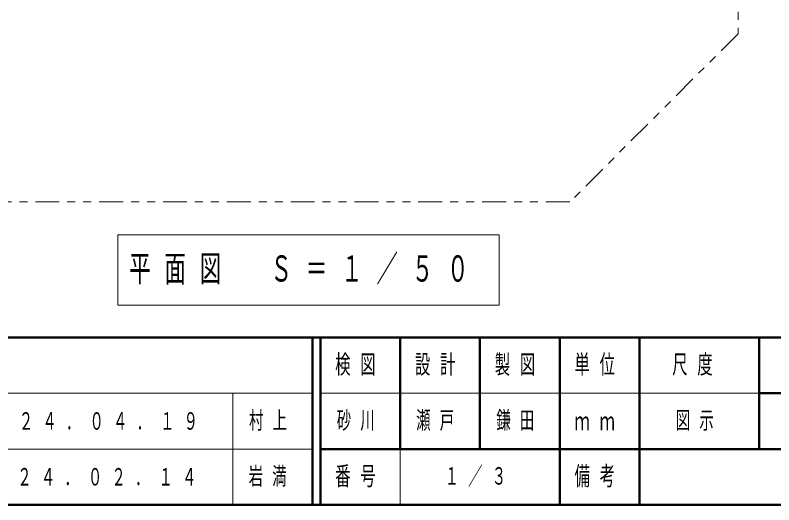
# Model space of a CAD drawing. Units: millimetres on the paper. Extents: x -385 to 0, y -594 to 267.
# Drawn here: x -280.8 to -185.7, y 0 to 61.4 of the extents above; entities that cross this region are included whole.
import ezdxf

# ---------------------------------------------------------------- set-up
doc = ezdxf.new("R2010")
doc.units = ezdxf.units.MM
doc.linetypes.add('USER3', pattern=[8, 3, -1, 1, -1, 1, -1])
doc.layers.add('LY_1', color=140, linetype='Continuous', lineweight=50)
doc.styles.add('ＭＳ ゴシック', font='')
doc.styles.get('ＭＳ ゴシック').set_extended_font_data('MS Gothic')

msp = doc.modelspace()

# ---------------------------------------------------------------- linework, layer by layer
at = {"layer": 'LY_1', "color": 7, "lineweight": 13}
for p, q in [((-267.882, 33.849), (-267.882, 25.049)), ((-220.082, 33.849), (-267.882, 33.849)), ((-220.082, 25.049), (-220.082, 33.849)), ((-267.882, 25.049), (-220.082, 25.049)), ((-385, 14), (-243.5, 14)), ((-253.5, 14), (-253.5, 0)), ((-242.5, 14), (-187.5, 14)), ((-385, 7), (-243.5, 7)), ((-232.5, 7), (-232.5, 0))]:
    msp.add_line(p, q, dxfattribs=at)
at = {"layer": 'LY_1', "color": 7}
for p, q in [((-385, 21), (0, 21)), ((-385, 0), (0, 0))]:
    msp.add_line(p, q, dxfattribs=at)
at = {"layer": 'LY_1'}
for p, q in [((-243.5, 21), (-243.5, 0)), ((-242.5, 21), (-242.5, 0)), ((-232.5, 21), (-232.5, 7)), ((-222.5, 21), (-222.5, 7)), ((-212.5, 21), (-212.5, 0)), ((-202.5, 21), (-202.5, 7)), ((-187.5, 21), (-187.5, 7)), ((-187.5, 14), (-70, 14)), ((-242.5, 7), (0, 7)), ((-202.5, 7), (-202.5, 0))]:
    msp.add_line(p, q, dxfattribs=at)
at = {"layer": 'LY_1', "color": 7, "linetype": 'USER3', "lineweight": 13}
msp.add_lwpolyline([(-211.231, 37.982), (-290.979, 37.982), (-312.067, 59.07), (-312.067, 73.812), (-318.394, 73.812), (-339.482, 94.9), (-339.482, 140.695), (-318.394, 161.784), (-288.382, 161.784), (-288.382, 217.589), (-263.294, 242.678), (-224.671, 242.678), (-199.582, 217.589), (-199.582, 161.784), (-169.571, 161.784), (-148.482, 140.695), (-148.482, 94.9), (-169.571, 73.812), (-190.142, 73.812), (-190.142, 59.07)], close=True, dxfattribs=at)

# ---------------------------------------------------------------- texts
at = {"layer": 'LY_1', "color": 7, "style": 'ＭＳ ゴシック'}
for s, insert, char_height, attachment_point in [('\\T1.64;\\W0.6;平面図\u3000Ｓ＝１／５０', (-266.482, 29.449), 3.299, 4), ('\\T1.64;\\W0.6;検図', (-237.5, 17.5), 2.346, 5), ('\\T1.64;\\W0.6;設計', (-227.5, 17.5), 2.346, 5), ('\\T1.64;\\W0.6;製図', (-217.5, 17.5), 2.346, 5), ('\\T1.64;\\W0.6;単位', (-207.5, 17.5), 2.346, 5), ('\\T1.64;\\W0.6;尺度', (-195.25, 17.5), 2.346, 5), ('\\T1.64;\\W0.6;２４．０４．１９', (-268.5, 10.5), 2.199, 5), ('\\T1.64;\\W0.6;村上', (-248.5, 10.5), 2.199, 5), ('\\T1.64;\\W0.6;砂川', (-237.5, 10.5), 2.199, 5), ('\\T1.64;\\W0.6;瀬戸', (-230.5, 10.5), 2.199, 4), ('\\T1.64;\\W0.6;鎌田', (-217.5, 10.5), 2.199, 5), ('\\T1.64;\\W0.6;図示', (-195, 10.5), 2.199, 5), ('\\T1.64;\\W0.6;ｍｍ', (-207.5, 10.5), 2.346, 5), ('\\T1.64;\\W0.6;岩満', (-251.5, 3.5), 2.199, 4), ('\\T1.64;\\W0.6;番号', (-237.5, 3.5), 2.346, 5), ('\\T1.64;\\W0.6;１／３', (-222.5, 3.5), 2.199, 5), ('\\T1.64;\\W0.6;備考', (-207.5, 3.5), 2.346, 5), ('\\T1.64;\\W0.6;２４．０２．１４', (-280.5, 3.5), 2.199, 4)]:
    msp.add_mtext(s, dxfattribs=dict(at, insert=insert, char_height=char_height, attachment_point=attachment_point))

doc.saveas('drawing.dxf')
